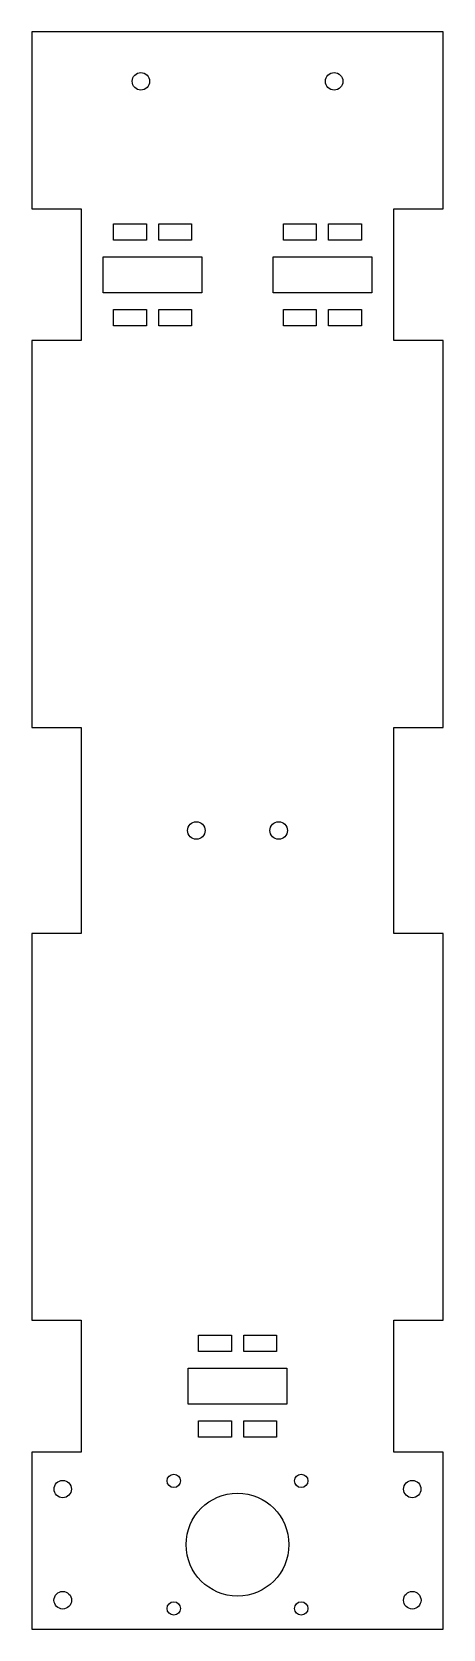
# Model space of a CAD drawing. Header units: millimetres. Extents: x 0 to 100, y -427 to -39.
import ezdxf

# ---------------------------------------------------------------- set-up
doc = ezdxf.new("R2010")
doc.units = ezdxf.units.MM

msp = doc.modelspace()

# ---------------------------------------------------------------- linework, layer by layer
for points in [[(100.1, -38.52), (0.1, -38.52), (0.1, -81.52), (12.1, -81.52), (12.1, -113.52), (0.1, -113.52), (0.1, -207.52), (12.1, -207.52), (12.1, -257.52), (0.1, -257.52), (0.1, -351.52), (12.1, -351.52), (12.1, -383.52), (0.1, -383.52), (0.1, -426.52), (100.1, -426.52), (100.1, -383.52), (88.1, -383.52), (88.1, -351.52), (100.1, -351.52), (100.1, -257.52), (88.1, -257.52), (88.1, -207.52), (100.1, -207.52), (100.1, -113.52), (88.1, -113.52), (88.1, -81.52), (100.1, -81.52)], [(27.93, -85.12), (27.93, -89.12), (19.93, -89.12), (19.93, -85.12)], [(38.93, -85.12), (38.93, -89.12), (30.93, -89.12), (30.93, -85.12)], [(69.26, -85.12), (69.26, -89.12), (61.26, -89.12), (61.26, -85.12)], [(80.26, -85.12), (80.26, -89.12), (72.26, -89.12), (72.26, -85.12)], [(41.43, -93.12), (41.43, -101.92), (17.43, -101.92), (17.43, -93.12)], [(82.76, -93.12), (82.76, -101.92), (58.76, -101.92), (58.76, -93.12)], [(27.93, -105.92), (27.93, -109.92), (19.93, -109.92), (19.93, -105.92)], [(38.93, -105.92), (38.93, -109.92), (30.93, -109.92), (30.93, -105.92)], [(69.26, -105.92), (69.26, -109.92), (61.26, -109.92), (61.26, -105.92)], [(80.26, -105.92), (80.26, -109.92), (72.26, -109.92), (72.26, -105.92)], [(48.6, -355.12), (48.6, -359.12), (40.6, -359.12), (40.6, -355.12)], [(59.6, -355.12), (59.6, -359.12), (51.6, -359.12), (51.6, -355.12)], [(62.1, -363.12), (62.1, -371.92), (38.1, -371.92), (38.1, -363.12)], [(48.6, -375.92), (48.6, -379.92), (40.6, -379.92), (40.6, -375.92)], [(59.6, -375.92), (59.6, -379.92), (51.6, -379.92), (51.6, -375.92)]]:
    msp.add_lwpolyline(points, close=True)
for centre, radius in [((26.6, -50.52), 2.12), ((73.6, -50.52), 2.13), ((40.1, -232.52), 2.13), ((60.1, -232.52), 2.13), ((7.6, -392.52), 2.12), ((34.6, -390.52), 1.62), ((65.6, -390.52), 1.62), ((92.6, -392.52), 2.12), ((50.1, -406.02), 12.5), ((7.6, -419.52), 2.13), ((92.6, -419.52), 2.13), ((34.6, -421.52), 1.62), ((65.6, -421.52), 1.62)]:
    msp.add_circle(centre, radius)

doc.saveas('drawing.dxf')
